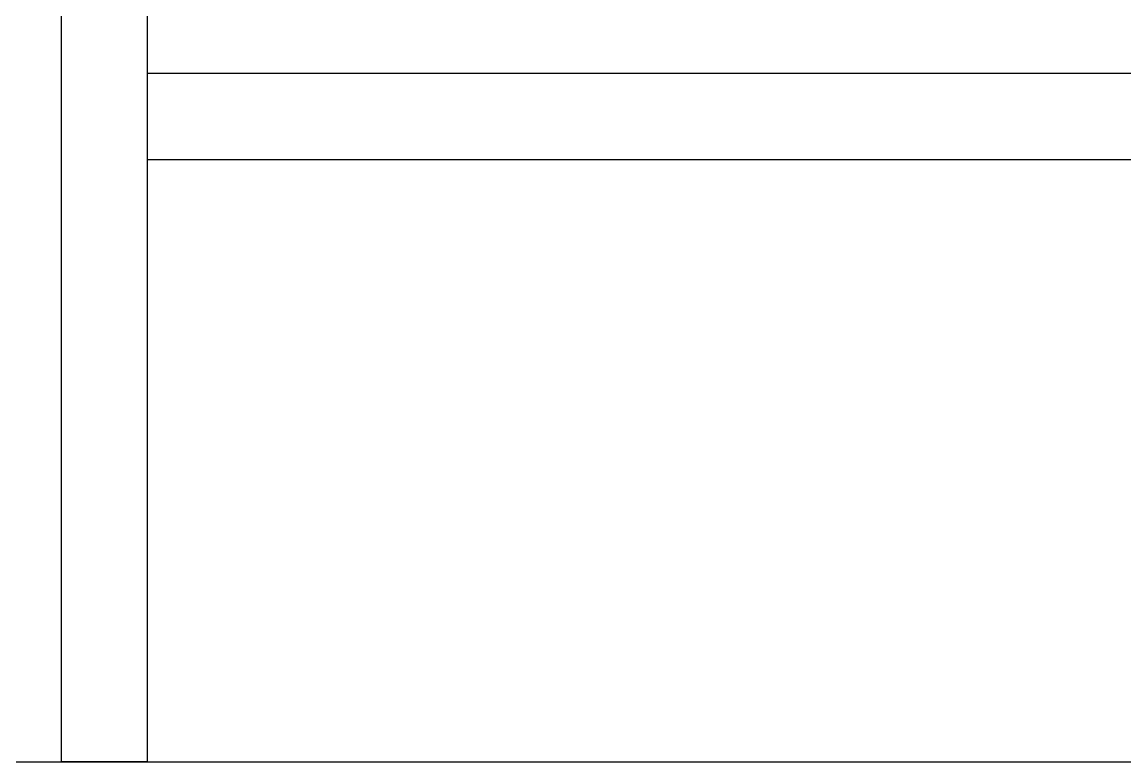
# Model space of a CAD drawing. Header units: metres. Extents: x -175 to 101, y -7 to 93.
# Drawn here: x 9.111 to 9.751, y -0.491 to -0.061 of the extents above; entities that cross this region are included whole.
import ezdxf

# ---------------------------------------------------------------- set-up
doc = ezdxf.new("R2010")
doc.units = ezdxf.units.M

# ---------------------------------------------------------------- blocks, each defined once
blk = doc.blocks.new('mueble huerto')
for p, q in [((-6.32776, -0.49122), (-6.32776, 1.75878)), ((-6.27776, -0.09122), (-6.27776, -0.05122)), ((-4.59596, -0.09122), (-6.27776, -0.09122)), ((-6.27776, -0.14122), (-6.27776, -0.09122)), ((-6.27776, -0.49122), (-6.27776, -0.14122)), ((-6.27776, -0.14122), (-4.59596, -0.14122)), ((-6.27776, -0.49122), (-6.32776, -0.49122))]:
    blk.add_line(p, q)

msp = doc.modelspace()

# ---------------------------------------------------------------- linework, layer by layer
msp.add_line((-6.32776, -0.49122), (17.58576, -0.49122))

# ---------------------------------------------------------------- block references
msp.add_blockref('mueble huerto', (15.46169, 0))

doc.saveas('drawing.dxf')
